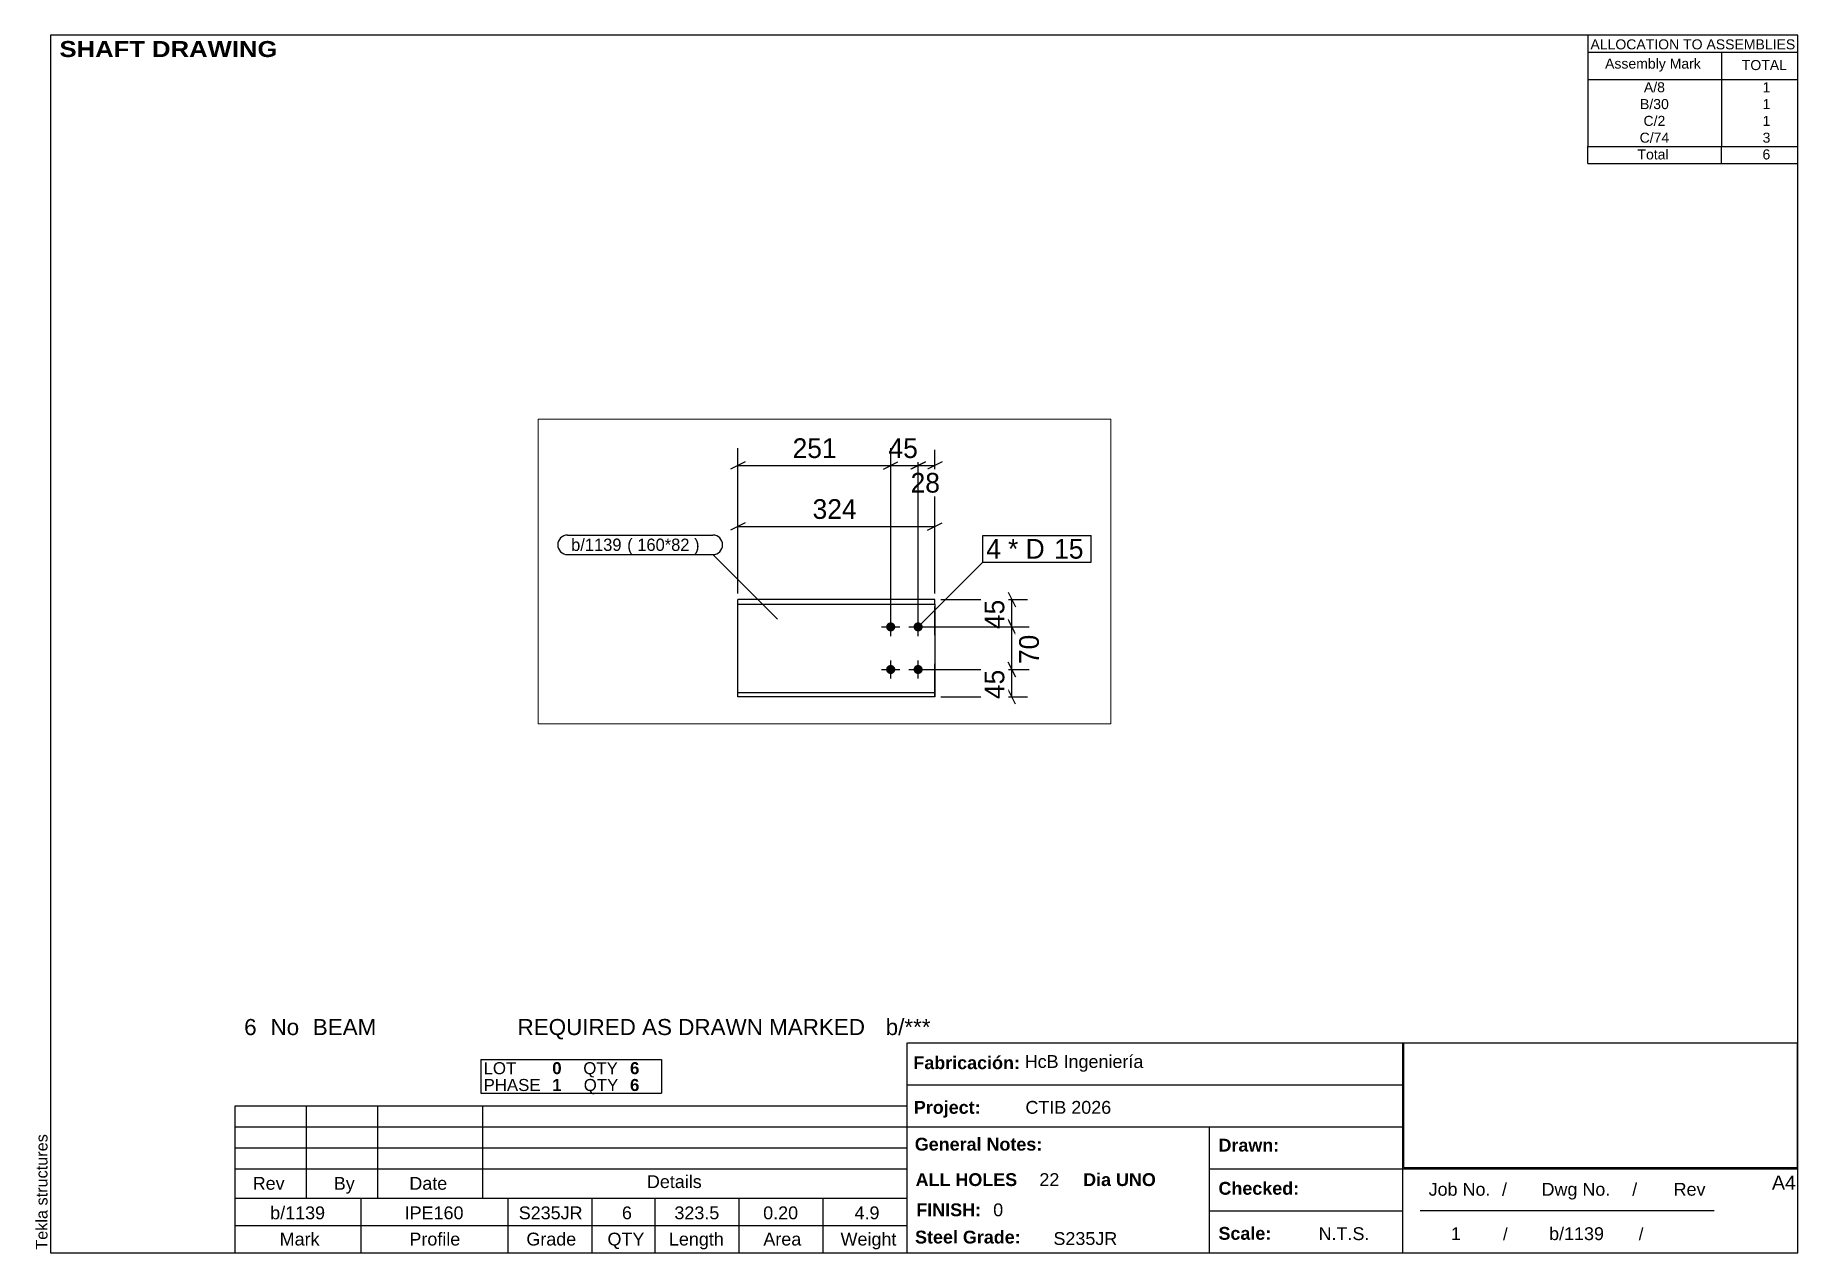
# Paper-space layout 'Layout1' of a CAD drawing. Header units: millimetres. Extents: x 2 to 292, y 5 to 205.
# The model-space entities are those that its viewports show. They can reach past a viewport. Long polylines and large blocks are cut down to what shows.
import ezdxf

# ---------------------------------------------------------------- set-up
doc = ezdxf.new("R2010")
doc.units = ezdxf.units.MM
doc.linetypes.add('DXK_LINE_DOT4', pattern=[0.9408, 0.4704, -0.4704])
doc.layers.add('Viewport layer', color=7, linetype='Continuous', plot=False)
doc.styles.add('Arial', font='ARIAL.TTF', dxfattribs={"height": 0.2})
doc.styles.add('Arial Black', font='ARIBLK.TTF', dxfattribs={"height": 0.2})
doc.styles.add('Arial Bold', font='ARIALBD.TTF', dxfattribs={"height": 0.2})
doc.styles.add('Comic Sans MS', font='COMIC.TTF', dxfattribs={"height": 0.2})

msp = doc.modelspace()

# ---------------------------------------------------------------- hatches: boundary and pattern name
at = {"linetype": 'Continuous'}
for points in [[(586.4, 159), (586.3, 157.4), (585.8, 155.9), (585, 154.6), (583.9, 153.4), (582.7, 152.5), (581.2, 151.9), (579.7, 151.5), (578.1, 151.5), (576.6, 151.9), (575.2, 152.5), (573.9, 153.4), (572.9, 154.6), (572.1, 155.9), (571.6, 157.4), (571.4, 159), (571.6, 160.6), (572.1, 162.1), (572.9, 163.4), (573.9, 164.6), (575.2, 165.5), (576.6, 166.1), (578.1, 166.5), (579.7, 166.5), (581.2, 166.1), (582.7, 165.5), (583.9, 164.6), (585, 163.4), (585.8, 162.1), (586.3, 160.6)], [(631.4, 159), (631.3, 157.4), (630.8, 155.9), (630, 154.6), (628.9, 153.4), (627.7, 152.5), (626.2, 151.9), (624.7, 151.5), (623.1, 151.5), (621.6, 151.9), (620.2, 152.5), (618.9, 153.4), (617.9, 154.6), (617.1, 155.9), (616.6, 157.4), (616.4, 159), (616.6, 160.6), (617.1, 162.1), (617.9, 163.4), (618.9, 164.6), (620.2, 165.5), (621.6, 166.1), (623.1, 166.5), (624.7, 166.5), (626.2, 166.1), (627.7, 165.5), (628.9, 164.6), (630, 163.4), (630.8, 162.1), (631.3, 160.6)], [(586.4, 89), (586.3, 87.4), (585.8, 85.9), (585, 84.6), (583.9, 83.4), (582.7, 82.5), (581.2, 81.9), (579.7, 81.5), (578.1, 81.5), (576.6, 81.9), (575.2, 82.5), (573.9, 83.4), (572.9, 84.6), (572.1, 85.9), (571.6, 87.4), (571.4, 89), (571.6, 90.6), (572.1, 92.1), (572.9, 93.4), (573.9, 94.6), (575.2, 95.5), (576.6, 96.1), (578.1, 96.5), (579.7, 96.5), (581.2, 96.1), (582.7, 95.5), (583.9, 94.6), (585, 93.4), (585.8, 92.1), (586.3, 90.6)], [(631.4, 89), (631.3, 87.4), (630.8, 85.9), (630, 84.6), (628.9, 83.4), (627.7, 82.5), (626.2, 81.9), (624.7, 81.5), (623.1, 81.5), (621.6, 81.9), (620.2, 82.5), (618.9, 83.4), (617.9, 84.6), (617.1, 85.9), (616.6, 87.4), (616.4, 89), (616.6, 90.6), (617.1, 92.1), (617.9, 93.4), (618.9, 94.6), (620.2, 95.5), (621.6, 96.1), (623.1, 96.5), (624.7, 96.5), (626.2, 96.1), (627.7, 95.5), (628.9, 94.6), (630, 93.4), (630.8, 92.1), (631.3, 90.6)]]:
    msp.add_hatch(color=3, dxfattribs=at).paths.add_polyline_path(points)

# ---------------------------------------------------------------- linework, layer by layer
at = {"color": 8, "linetype": 'Continuous'}
for p, q in [((327.9, 214), (327.9, 452.4)), ((578.9, 169), (578.9, 452.4)), ((623.9, 169), (623.9, 449.6)), ((651.5, 214), (651.5, 449.6)), ((339.9, 430), (315.9, 418)), ((611.9, 418), (635.9, 430)), ((623.9, 424), (651.5, 424)), ((663.5, 430), (639.5, 418)), ((327.9, 214), (327.9, 352.4)), ((651.5, 214), (651.5, 352.4)), ((339.9, 330), (315.9, 318)), ((327.9, 324), (651.5, 324)), ((639.5, 318), (663.5, 330)), ((661.5, 204), (803.5, 204)), ((771.9, 216), (783.9, 192)), ((777.9, 159), (777.9, 204)), ((633.9, 159), (803.5, 159)), ((783.9, 147), (771.9, 171)), ((633.9, 89), (806.3, 89)), ((783.9, 77), (771.9, 101)), ((661.5, 44), (803.5, 44)), ((783.9, 32), (771.9, 56))]:
    msp.add_line(p, q, dxfattribs=at)
at = {"color": 7, "linetype": 'Continuous'}
for p, q in [((908.3, 265.1), (908.3, 309.1)), ((327.9, 44), (327.9, 204)), ((651.5, 204), (327.9, 204)), ((651.4, 196.6), (651.4, 204)), ((651.5, 196.6), (651.5, 204)), ((327.9, 196.6), (651.5, 196.6)), ((651.4, 196.6), (651.4, 196.6)), ((651.4, 196.6), (651.4, 51.4)), ((327.9, 51.4), (651.5, 51.4)), ((651.5, 44), (327.9, 44)), ((651.4, 44), (651.4, 51.4)), ((651.4, 44), (651.5, 44)), ((651.5, 51.4), (651.5, 44))]:
    msp.add_line(p, q, dxfattribs=at)
at = {"color": 3, "linetype": 'Continuous'}
for p, q in [((578.9, 144), (578.9, 174)), ((623.9, 144), (623.9, 174)), ((563.9, 159), (593.9, 159)), ((608.9, 159), (638.9, 159)), ((563.9, 89), (593.9, 89)), ((578.9, 74), (578.9, 104)), ((608.9, 89), (638.9, 89)), ((623.9, 74), (623.9, 104))]:
    msp.add_line(p, q, dxfattribs=at)
at = {"color": 7, "linetype": 'DXK_LINE_DOT4'}
for q in [(651.4, 196.6), (651.4, 51.4)]:
    msp.add_line((651.4, 51.4), q, dxfattribs=at)

# ---------------------------------------------------------------- wipeouts: each hides what was drawn before it
at = {"color": 0}
for points in [[(140.1, 283.8), (140.1, 303.8), (54, 303.8), (54, 283.8)], [(762.1, 271.1), (762.1, 303.1), (736, 303.1), (736, 271.1)]]:
    msp.add_wipeout(points, dxfattribs=at)

# ---------------------------------------------------------------- next in the draw order: wipeouts: each hides what was drawn before it
for points in [[(670.2, 373.2), (670.2, 418), (605.2, 418), (605.2, 373.2)], [(535.2, 330), (535.2, 374.8), (444.2, 374.8), (444.2, 330)], [(140.1, 283.8), (140.1, 303.8), (54, 303.8), (54, 283.8)], [(762.1, 271.1), (762.1, 303.1), (736, 303.1), (736, 271.1)], [(771.9, 214), (727.1, 214), (727.1, 149), (771.9, 149)]]:
    msp.add_wipeout(points, dxfattribs=at)

# ---------------------------------------------------------------- next in the draw order: linework, layer by layer
at = {"color": 8, "linetype": 'Continuous'}
for p, q in [((623.9, 169), (623.9, 452.4)), ((566.9, 418), (590.9, 430)), ((578.9, 424), (623.9, 424)), ((635.9, 430), (611.9, 418)), ((633.9, 159), (806.3, 159)), ((771.9, 171), (783.9, 147)), ((777.9, 89), (777.9, 159))]:
    msp.add_line(p, q, dxfattribs=at)
at = {"color": 7, "linetype": 'Continuous'}
for p, q in [((730, 265.1), (730, 309.1)), ((623.9, 159), (730, 265.1))]:
    msp.add_line(p, q, dxfattribs=at)
msp.add_arc((48, 293.8), 16, 90, 270, dxfattribs=at)

# ---------------------------------------------------------------- next in the draw order: texts
at = {"color": 3, "style": 'Comic Sans MS'}
for s, p in [('28', (611.6, 379.6)), ('324', (450.6, 336.4))]:
    msp.add_text(s, height=32.38, dxfattribs=at).set_placement(p)
msp.add_text('45', height=32.38, rotation=90.0002, dxfattribs=at).set_placement((765.5, 155.4))

# ---------------------------------------------------------------- next in the draw order: wipeouts: each hides what was drawn before it
at = {"color": 0}
for points in [[(280.9, 283.8), (280.9, 303.8), (146.1, 303.8), (146.1, 283.8)], [(837.8, 271.1), (837.8, 303.1), (771.7, 303.1), (771.7, 271.1)]]:
    msp.add_wipeout(points, dxfattribs=at)

# ---------------------------------------------------------------- next in the draw order: wipeouts: each hides what was drawn before it
for points in [[(633.9, 430), (633.9, 474.8), (568.9, 474.8), (568.9, 430)], [(280.9, 283.8), (280.9, 303.8), (146.1, 303.8), (146.1, 283.8)], [(837.8, 271.1), (837.8, 303.1), (771.7, 303.1), (771.7, 271.1)], [(828.7, 156.5), (783.9, 156.5), (783.9, 91.5), (828.7, 91.5)]]:
    msp.add_wipeout(points, dxfattribs=at)

# ---------------------------------------------------------------- next in the draw order: linework, layer by layer
at = {"color": 8, "linetype": 'Continuous'}
for p, q in [((578.9, 169), (578.9, 452.4)), ((327.9, 424), (578.9, 424)), ((566.9, 418), (590.9, 430)), ((633.9, 89), (803.5, 89)), ((771.9, 101), (783.9, 77)), ((777.9, 44), (777.9, 89))]:
    msp.add_line(p, q, dxfattribs=at)
at = {"color": 7, "linetype": 'Continuous'}
for p, q in [((48, 309.8), (286.9, 309.8)), ((48, 277.8), (286.9, 277.8)), ((392.9, 171.7), (286.9, 277.8))]:
    msp.add_line(p, q, dxfattribs=at)
msp.add_arc((286.9, 293.8), 16, 270, 90, dxfattribs=at)

# ---------------------------------------------------------------- next in the draw order: texts
at = {"color": 3, "style": 'Comic Sans MS'}
for s, height, p in [('45', 32.38, (575.3, 436.4)), ('b/1139', 20.23, (54, 283.8)), ('(\xa0160*82\xa0) ', 20.234, (146.1, 283.8)), ('4', 32.4, (736, 271.1)), ('* D', 32.38, (771.7, 271.1))]:
    msp.add_text(s, height=height, dxfattribs=at).set_placement(p)
msp.add_text('70', height=32.38, rotation=90.0002, dxfattribs=at).set_placement((822.3, 97.9))

# ---------------------------------------------------------------- next in the draw order: wipeouts: each hides what was drawn before it
at = {"color": 0}
msp.add_wipeout([(892.7, 271.1), (892.7, 303.1), (847.4, 303.1), (847.4, 271.1)], dxfattribs=at)

# ---------------------------------------------------------------- next in the draw order: wipeouts: each hides what was drawn before it
for points in [[(495.5, 430), (495.5, 474.8), (411.4, 474.8), (411.4, 430)], [(892.7, 271.1), (892.7, 303.1), (847.4, 303.1), (847.4, 271.1)], [(771.9, 99), (727.1, 99), (727.1, 34), (771.9, 34)]]:
    msp.add_wipeout(points, dxfattribs=at)

# ---------------------------------------------------------------- next in the draw order: linework, layer by layer
at = {"color": 7, "linetype": 'Continuous'}
for p, q in [((730, 309.1), (908.3, 309.1)), ((730, 265.1), (908.3, 265.1))]:
    msp.add_line(p, q, dxfattribs=at)

# ---------------------------------------------------------------- next in the draw order: texts
at = {"color": 3, "style": 'Comic Sans MS'}
for s, p in [('251', (417.8, 436.4)), ('15', (847.4, 271.1))]:
    msp.add_text(s, height=32.38, dxfattribs=at).set_placement(p)
msp.add_text('45', height=32.38, rotation=90.0002, dxfattribs=at).set_placement((765.5, 40.4))

psp = doc.layouts.get("Layout1")

# ---------------------------------------------------------------- linework, layer by layer
at = {"color": 5, "linetype": 'Continuous'}
for p, q in [((292, 205), (5, 205)), ((5, 205), (5, 5)), ((292, 5), (292, 205)), ((5, 5), (292, 5))]:
    psp.add_line(p, q, dxfattribs=at)
at = {"color": 7, "linetype": 'Continuous'}
for p, q in [((257.51, 205), (257.51, 197.75)), ((257.57, 202.24), (292, 202.24)), ((279.49, 202.24), (279.49, 197.75)), ((257.51, 197.75), (257.51, 195)), ((257.57, 197.75), (292, 197.75)), ((279.49, 197.75), (279.49, 195)), ((257.51, 195), (257.51, 192.24)), ((279.49, 195), (279.49, 192.24)), ((257.51, 192.24), (257.51, 189.47)), ((279.49, 192.24), (279.49, 189.47)), ((257.51, 189.47), (257.51, 186.72)), ((279.49, 189.47), (279.49, 186.72)), ((257.51, 183.95), (257.51, 186.71)), ((257.54, 186.71), (292, 186.71)), ((279.49, 183.95), (279.49, 186.71)), ((257.51, 183.95), (292, 183.95)), ((145.72, 5), (145.72, 39.5)), ((145.75, 39.5), (292, 39.5)), ((227.14, 5), (227.14, 39.5)), ((75.68, 36.74), (105.35, 36.74)), ((75.68, 36.74), (75.68, 33.98)), ((105.35, 36.74), (105.35, 33.98)), ((75.68, 33.98), (75.68, 31.22)), ((105.35, 33.98), (105.35, 31.22)), ((145.72, 32.6), (227.14, 32.6)), ((35.31, 13.97), (35.31, 29.15)), ((35.31, 29.15), (145.71, 29.15)), ((47.04, 13.97), (47.04, 29.15)), ((58.77, 13.97), (58.77, 29.15)), ((75.68, 31.22), (105.35, 31.22)), ((76.02, 13.97), (76.02, 29.15)), ((145.71, 13.97), (145.71, 29.15)), ((35.31, 25.7), (145.71, 25.7)), ((145.72, 25.7), (227.14, 25.7)), ((195.4, 5), (195.4, 25.7)), ((35.31, 22.25), (145.71, 22.25)), ((35.31, 18.8), (145.71, 18.8)), ((195.4, 18.8), (292, 18.8)), ((35.31, 13.96), (145.71, 13.97)), ((35.31, 9.49), (35.31, 13.96)), ((56.01, 9.49), (56.01, 13.97)), ((80.16, 9.49), (80.16, 13.97)), ((93.96, 9.49), (93.96, 13.97)), ((104.31, 9.49), (104.31, 13.97)), ((118.11, 9.49), (118.11, 13.97)), ((131.91, 9.49), (131.91, 13.97)), ((195.4, 11.9), (227.14, 11.9)), ((229.99, 11.92), (278.29, 11.92)), ((35.31, 9.48), (145.72, 9.49)), ((35.31, 5), (35.31, 9.48)), ((56.01, 5), (56.01, 9.48)), ((80.16, 5), (80.16, 9.48)), ((93.96, 5), (93.96, 9.48)), ((104.31, 5), (104.31, 9.48)), ((118.11, 5), (118.11, 9.48)), ((131.91, 5), (131.91, 9.48))]:
    psp.add_line(p, q, dxfattribs=at)
at = {"color": 2, "linetype": 'Continuous'}
for p, q in [((227.28, 39.46), (291.86, 39.46)), ((227.29, 19.02), (227.29, 39.46)), ((291.96, 19.03), (291.96, 39.47)), ((227.28, 19.03), (291.86, 19.03))]:
    psp.add_line(p, q, dxfattribs=at)

# ---------------------------------------------------------------- texts
at = {"color": 7}
for s, height, style, p in [(' SHAFT DRAWING', 2.6342, 'Arial Black', (5.3, 201.42)), ('ALLOCATION TO ASSEMBLIES', 1.6475, 'Arial', (257.95, 202.68)), ('Assembly Mark', 1.6475, 'Arial', (260.35, 199.52)), ('TOTAL', 1.648, 'Arial', (282.81, 199.28)), ('6', 2.64, 'Arial', (36.8, 40.76)), ('REQUIRED AS DRAWN MARKED', 2.636, 'Arial', (81.71, 40.76)), ('b/***', 2.636, 'Arial', (142.18, 40.76)), ('No', 2.636, 'Arial', (41.13, 40.76)), ('BEAM', 2.636, 'Arial', (48.08, 40.76)), ('b/1139', 2.109, 'Arial', (41.08, 10.5)), ('IPE160', 2.109, 'Arial', (63.17, 10.5)), ('S235JR', 2.109, 'Arial', (81.91, 10.5)), ('6', 2.11, 'Arial', (98.86, 10.5)), ('323.5', 2.109, 'Arial', (107.48, 10.5)), ('0.20', 2.109, 'Arial', (122.06, 10.5)), ('4.9', 2.109, 'Arial', (137.07, 10.5)), ('FINISH:', 2.107, 'Arial Bold', (147.22, 11)), ('0', 2.11, 'Arial', (159.84, 11))]:
    psp.add_text(s, height=height, dxfattribs=dict(at, style=style)).set_placement(p)
at = {"color": 7, "linetype": 'Continuous'}
for s, height, style, p in [('A/8', 1.648, 'Arial', (266.73, 195.63)), ('1', 1.65, 'Arial', (286.23, 195.63)), ('B/30', 1.648, 'Arial', (266.09, 192.87)), ('1', 1.65, 'Arial', (286.23, 192.87)), ('C/2', 1.648, 'Arial', (266.66, 190.11)), ('1', 1.65, 'Arial', (286.23, 190.11)), ('C/74', 1.648, 'Arial', (266.03, 187.35)), ('3', 1.65, 'Arial', (286.23, 187.35)), ('Total', 1.648, 'Arial', (265.67, 184.6)), ('6', 1.65, 'Arial', (286.21, 184.6)), ('LOT', 1.977, 'Arial', (76.13, 34.33)), ('0', 1.98, 'Arial Bold', (87.41, 34.33)), ('QTY', 1.977, 'Arial', (92.51, 34.33)), ('6', 1.98, 'Arial Bold', (100.18, 34.33)), ('Fabricación:', 2.1074, 'Arial Bold', (146.73, 35.16)), ('HcB Ingeniería', 2.1088, 'Arial', (165.02, 35.36)), ('PHASE', 1.977, 'Arial', (76.13, 31.57)), ('1', 1.98, 'Arial Bold', (87.41, 31.57)), ('QTY', 1.977, 'Arial', (92.58, 31.57)), ('6', 1.98, 'Arial Bold', (100.18, 31.57)), ('Project:', 2.107, 'Arial Bold', (146.81, 27.83)), ('CTIB 2026', 2.109, 'Arial', (165.14, 27.83)), ('General Notes:', 2.1074, 'Arial Bold', (146.96, 21.78)), ('Drawn:', 2.107, 'Arial Bold', (196.85, 21.62)), ('Rev', 2.109, 'Arial', (38.21, 15.35)), ('By', 2.109, 'Arial', (51.53, 15.35)), ('Date', 2.109, 'Arial', (63.94, 15.35)), ('Details', 2.109, 'Arial', (102.96, 15.63)), ('ALL HOLES', 2.107, 'Arial Bold', (147.1, 15.96)), ('22', 2.109, 'Arial', (167.43, 15.96)), ('Dia UNO', 2.107, 'Arial Bold', (174.62, 15.96)), ('A4', 2.307, 'Arial', (287.76, 15.38)), ('Checked:', 2.107, 'Arial Bold', (196.85, 14.53)), ('Job No.', 2.109, 'Arial', (231.37, 14.37)), ('/', 2.11, 'Arial', (243.42, 14.37)), ('Dwg No.', 2.109, 'Arial', (249.91, 14.37)), ('/', 2.11, 'Arial', (264.81, 14.37)), ('Rev', 2.109, 'Arial', (271.61, 14.37)), ('Steel Grade:', 2.1074, 'Arial Bold', (147.01, 6.52)), ('Scale:', 2.107, 'Arial Bold', (196.85, 7.13)), ('N.T.S.', 2.109, 'Arial', (213.29, 7.08)), ('1', 2.11, 'Arial', (235.04, 7.08)), ('/', 1.98, 'Arial', (243.58, 7.08)), ('b/1139', 2.109, 'Arial', (251.16, 7.08)), ('/', 1.98, 'Arial', (265.88, 7.08)), ('Mark', 2.109, 'Arial', (42.64, 6.19)), ('Profile', 2.109, 'Arial', (63.95, 6.19)), ('Grade', 2.109, 'Arial', (83.16, 6.19)), ('QTY', 2.109, 'Arial', (96.49, 6.19)), ('Length', 2.109, 'Arial', (106.58, 6.19)), ('Area', 2.109, 'Arial', (122.09, 6.19)), ('Weight', 2.109, 'Arial', (134.77, 6.19)), ('S235JR', 2.109, 'Arial', (169.74, 6.28))]:
    psp.add_text(s, height=height, dxfattribs=dict(at, style=style)).set_placement(p)
at = {"color": 174, "linetype": 'Continuous', "style": 'Arial'}
psp.add_text('Tekla structures', height=1.9102, rotation=90, dxfattribs=at).set_placement((4.5, 5.5))

# ---------------------------------------------------------------- viewports
at = {"layer": 'Viewport layer', "view_target_point": (470.16, 250.2)}
psp.add_viewport(center=(132.13, 116.93), size=(94.03, 50.04), view_center_point=(0, 0), view_height=500.4, dxfattribs=at)

doc.saveas('drawing.dxf')
